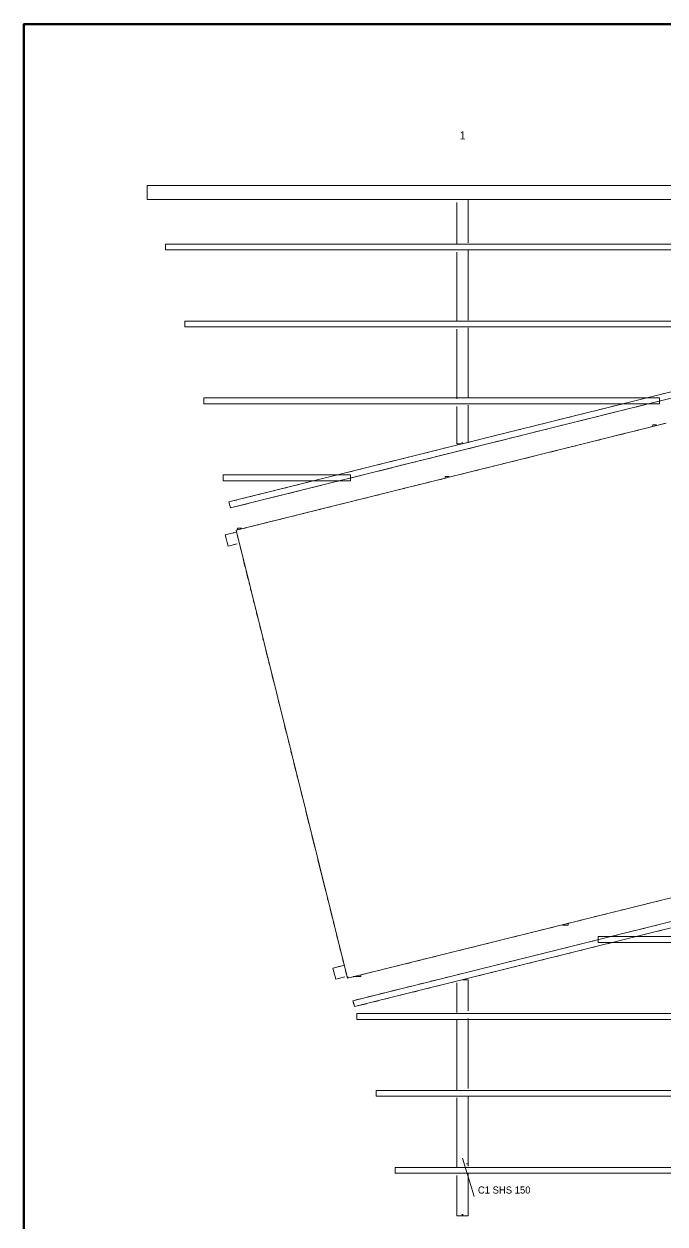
# Model space of a CAD drawing. Header units: metres. Extents: x 10 to 831, y 10 to 584.
# Drawn here: x 10 to 176.6, y 272.1 to 584 of the extents above; entities that cross this region are included whole.
import ezdxf
from ezdxf.enums import TextEntityAlignment as Align

# ---------------------------------------------------------------- set-up
doc = ezdxf.new("R2010")
doc.units = ezdxf.units.M
for name, color, linetype, lineweight in [('FRAME', 7, 'Continuous', 50), ('TXT', 7, 'Continuous', 18), ('VIS', 8, 'Continuous', 13)]:
    doc.layers.add(name, color=color, linetype=linetype, lineweight=lineweight)

msp = doc.modelspace()

# ---------------------------------------------------------------- linework, layer by layer
at = {"layer": 'FRAME'}
msp.add_lwpolyline([(10, 10), (831, 10), (831, 584), (10, 584), (10, 10)], close=True, dxfattribs=at)
at = {"layer": 'TXT'}
msp.add_line((124, 289.23), (127, 279.23), dxfattribs=at)
at = {"layer": 'VIS'}
for p, q in [((784, 542), (42, 542)), ((42, 542), (42, 538.4)), ((42, 542), (42, 542)), ((42, 538.4), (784, 538.4)), ((122.5, 537.5962), (122.5, 526.746)), ((125.5, 527.1478), (125.5, 538.4)), ((125.5, 527.1478), (125.5, 538.4)), ((782.872, 526.8), (46.812, 526.8)), ((46.812, 526.8), (46.812, 525.3)), ((46.812, 526.8), (46.812, 526.8)), ((46.812, 525.3), (782.872, 525.3)), ((122.5, 524.7368), (122.5, 506.653)), ((125.5, 507.0548), (125.5, 525.1386)), ((125.5, 507.0548), (125.5, 525.1386)), ((781.564, 506.8), (51.788, 506.8)), ((51.788, 506.8), (51.788, 505.3)), ((51.788, 506.8), (51.788, 506.8)), ((51.788, 505.3), (781.564, 505.3)), ((237.3068, 503.106), (63.2856, 459.7952)), ((122.5, 504.6436), (122.5, 486.56)), ((125.5, 486.9618), (125.5, 505.0456)), ((125.5, 486.9618), (125.5, 505.0456)), ((63.672, 458.2426), (237.6932, 501.5534)), ((175.2, 486.8), (56.762, 486.8)), ((56.762, 486.8), (56.762, 485.3)), ((56.762, 486.8), (56.762, 486.8)), ((175.1564, 487.6378), (176.3216, 487.928)), ((175.2, 485.3), (175.2, 486.8)), ((56.762, 485.3), (56.762, 486.05)), ((56.762, 485.3), (56.762, 486.05)), ((165.597, 485.3), (56.762, 485.3)), ((56.762, 485.3), (175.2, 485.3)), ((56.762, 485.3), (56.762, 485.3)), ((165.597, 485.3), (56.762, 485.3)), ((56.762, 485.3), (165.997, 485.3)), ((56.762, 485.3), (56.762, 485.3)), ((122.5, 484.5506), (122.5, 474.906)), ((125.5, 475.7098), (125.5, 484.9526)), ((125.5, 475.7098), (125.5, 484.9526)), ((158.065, 483.3842), (158.4534, 483.4808)), ((159.6188, 483.7708), (160.784, 484.0608)), ((162.7262, 484.5442), (165.4454, 485.221)), ((166.997, 483.9584), (165.8318, 483.6684)), ((171.6584, 485.1184), (168.9392, 484.4418)), ((175.2, 485.3), (172.399, 485.3)), ((175.2, 485.3), (172.399, 485.3)), ((172.7992, 485.3), (175.2, 485.3)), ((175.5428, 486.0852), (175.1544, 485.9886)), ((175.2, 485.3), (175.2, 486.05)), ((175.2, 485.3), (175.2, 485.3)), ((175.2, 485.3), (175.2, 485.3)), ((125.5, 480.532), (125.5, 475.3078)), ((125.5, 480.532), (125.5, 475.3078)), ((147.1886, 480.6772), (149.9078, 481.354)), ((151.073, 481.644), (152.2384, 481.934)), ((153.0132, 480.478), (151.848, 480.188)), ((153.4036, 482.224), (153.7922, 482.3208)), ((156.8976, 481.4448), (154.1786, 480.768)), ((154.9574, 482.6108), (156.8996, 483.0942)), ((159.2282, 482.0248), (158.063, 481.7348)), ((163.8896, 483.185), (160.3936, 482.3148)), ((176.9, 480.24), (65.12, 452.42)), ((133.9816, 477.3902), (134.3702, 477.487)), ((136.3124, 477.9704), (137.4776, 478.2604)), ((138.643, 478.5504), (139.0314, 478.647)), ((143.6906, 478.1578), (140.9716, 477.4812)), ((140.9736, 479.1304), (142.139, 479.4204)), ((143.3042, 479.7104), (143.6926, 479.8072)), ((144.858, 480.0972), (145.2464, 480.1938)), ((146.0214, 478.7378), (145.6328, 478.6412)), ((147.575, 479.1246), (147.1866, 479.028)), ((150.6826, 479.898), (149.5172, 479.608)), ((163.6114, 476.9328), (166.3474, 477.6136)), ((163.6114, 476.9328), (166.3474, 477.6136)), ((163.6114, 476.9328), (166.3474, 477.6136)), ((165.9564, 477.5164), (164.784, 477.2246)), ((165.9564, 477.5164), (164.784, 477.2246)), ((167.5198, 477.9054), (167.9106, 478.0028)), ((167.5198, 477.9054), (167.9106, 478.0028)), ((167.5198, 477.9054), (167.9106, 478.0028)), ((169.8648, 478.489), (168.6924, 478.1972)), ((169.8648, 478.489), (168.6924, 478.1972)), ((169.0832, 478.2946), (169.474, 478.3918)), ((169.0832, 478.2946), (169.474, 478.3918)), ((169.0832, 478.2946), (169.474, 478.3918)), ((170.6466, 478.6836), (171.0374, 478.781)), ((170.6466, 478.6836), (171.0374, 478.781)), ((170.6466, 478.6836), (171.0374, 478.781)), ((172.9916, 479.2672), (173.3824, 479.3646)), ((172.9916, 479.2672), (173.3824, 479.3646)), ((172.9916, 479.2672), (173.3824, 479.3646)), ((174.44, 479.82), (173.44, 479.82)), ((173.44, 479.82), (173.44, 479.42)), ((173.44, 479.82), (173.44, 479.82)), ((176.1184, 480.0454), (174.1642, 479.559)), ((176.1184, 480.0454), (174.1642, 479.559)), ((174.555, 479.6564), (176.5092, 480.1428)), ((174.555, 479.6564), (176.5092, 480.1428)), ((174.555, 479.6564), (176.5092, 480.1428)), ((122.5, 474.906), (122.5, 475.3078)), ((122.5, 474.906), (122.5, 475.3078)), ((123.5, 474.906), (122.5, 474.906)), ((122.5, 474.906), (124, 474.906)), ((122.5, 474.906), (122.5, 474.906)), ((123.5, 474.906), (122.5, 474.906)), ((122.5, 474.906), (124, 474.906)), ((122.5, 474.906), (122.5, 474.906)), ((123.8822, 474.8766), (125.8244, 475.36)), ((123.929, 474.906), (123.929, 475.3078)), ((123.929, 474.906), (124, 474.906)), ((123.929, 474.906), (123.929, 474.906)), ((128.153, 474.2908), (125.434, 473.614)), ((127.7666, 475.8434), (128.155, 475.9402)), ((131.2606, 475.0642), (130.0952, 474.7742)), ((130.0972, 476.4236), (130.4858, 476.5202)), ((135.145, 476.031), (132.426, 475.3542)), ((132.428, 477.0036), (132.8164, 477.1002)), ((139.0294, 476.9978), (136.3104, 476.321)), ((153.4496, 474.4036), (152.2772, 474.1118)), ((153.4496, 474.4036), (152.2772, 474.1118)), ((152.668, 474.209), (153.0588, 474.3064)), ((152.668, 474.209), (153.0588, 474.3064)), ((152.668, 474.209), (153.0588, 474.3064)), ((155.013, 474.7928), (154.6222, 474.6954)), ((155.013, 474.7928), (154.6222, 474.6954)), ((156.5764, 475.1818), (156.9672, 475.279)), ((156.5764, 475.1818), (156.9672, 475.279)), ((156.5764, 475.1818), (156.9672, 475.279)), ((159.703, 475.96), (157.7488, 475.4736)), ((159.703, 475.96), (157.7488, 475.4736)), ((158.1398, 475.571), (160.094, 476.0572)), ((158.1398, 475.571), (160.094, 476.0572)), ((158.1398, 475.571), (160.094, 476.0572)), ((163.6114, 476.9328), (163.2206, 476.8354)), ((163.6114, 476.9328), (163.2206, 476.8354)), ((108.3446, 471.0096), (108.733, 471.1064)), ((109.8984, 471.3964), (111.0638, 471.6864)), ((113.7828, 472.3632), (114.9482, 472.6532)), ((115.723, 471.1972), (115.3346, 471.1006)), ((116.1134, 472.9432), (117.2788, 473.2332)), ((120.3842, 472.3572), (116.8882, 471.4872)), ((119.221, 473.7166), (119.6094, 473.8132)), ((122.715, 472.9374), (121.5496, 472.6474)), ((124.2686, 473.324), (123.8802, 473.2274)), ((140.1612, 471.0964), (140.552, 471.1936)), ((140.1612, 471.0964), (140.552, 471.1936)), ((140.1612, 471.0964), (140.552, 471.1936)), ((142.5062, 471.68), (140.552, 471.1936)), ((142.5062, 471.68), (140.552, 471.1936)), ((141.7244, 471.4854), (142.897, 471.7772)), ((141.7244, 471.4854), (142.897, 471.7772)), ((141.7244, 471.4854), (142.897, 471.7772)), ((144.8512, 472.2636), (145.242, 472.361)), ((144.8512, 472.2636), (145.242, 472.361)), ((144.8512, 472.2636), (145.242, 472.361)), ((148.7596, 473.2364), (146.8054, 472.75)), ((148.7596, 473.2364), (146.8054, 472.75)), ((147.1962, 472.8472), (149.1504, 473.3336)), ((147.1962, 472.8472), (149.1504, 473.3336)), ((147.1962, 472.8472), (149.1504, 473.3336)), ((151.1046, 473.82), (151.4954, 473.9172)), ((151.1046, 473.82), (151.4954, 473.9172)), ((151.1046, 473.82), (151.4954, 473.9172)), ((96.6914, 468.1094), (97.8568, 468.3994)), ((99.799, 468.8828), (100.1874, 468.9794)), ((105.6236, 468.6836), (102.1276, 467.8136)), ((102.1296, 469.4628), (103.2948, 469.7528)), ((105.237, 470.2362), (106.4024, 470.5262)), ((109.508, 469.6504), (106.7888, 468.9736)), ((111.8386, 470.2304), (110.6732, 469.9404)), ((114.1692, 470.8104), (113.0038, 470.5204)), ((127.6542, 467.9836), (127.2634, 467.8864)), ((127.6542, 467.9836), (127.2634, 467.8864)), ((127.6542, 467.9836), (128.0452, 468.081)), ((127.6542, 467.9836), (128.0452, 468.081)), ((127.6542, 467.9836), (128.0452, 468.081)), ((129.2176, 468.3728), (128.8268, 468.2754)), ((129.2176, 468.3728), (128.8268, 468.2754)), ((129.9992, 468.5672), (132.7352, 469.2482)), ((129.9992, 468.5672), (132.7352, 469.2482)), ((129.9992, 468.5672), (132.7352, 469.2482)), ((132.3444, 469.151), (130.3902, 468.6646)), ((132.3444, 469.151), (130.3902, 468.6646)), ((134.6894, 469.7346), (134.2986, 469.6372)), ((134.6894, 469.7346), (134.2986, 469.6372)), ((134.6894, 469.7346), (135.0802, 469.8318)), ((134.6894, 469.7346), (135.0802, 469.8318)), ((134.6894, 469.7346), (135.0802, 469.8318)), ((136.2528, 470.1236), (135.8618, 470.0264)), ((136.2528, 470.1236), (135.8618, 470.0264)), ((136.2528, 470.1236), (137.4252, 470.4154)), ((136.2528, 470.1236), (137.4252, 470.4154)), ((136.2528, 470.1236), (137.4252, 470.4154)), ((138.5978, 470.7072), (137.4252, 470.4154)), ((138.5978, 470.7072), (137.4252, 470.4154)), ((138.5978, 470.7072), (138.9886, 470.8046)), ((138.5978, 470.7072), (138.9886, 470.8046)), ((138.5978, 470.7072), (138.9886, 470.8046)), ((94.84, 466.8), (61.736, 466.8)), ((61.736, 466.8), (61.736, 465.3)), ((61.736, 466.8), (61.736, 466.8)), ((61.736, 465.3), (61.736, 466.05)), ((61.736, 465.3), (61.736, 466.05)), ((85.151, 465.3), (61.736, 465.3)), ((61.736, 465.3), (94.84, 465.3)), ((61.736, 465.3), (61.736, 465.3)), ((85.151, 465.3), (61.736, 465.3)), ((61.736, 465.3), (85.5548, 465.3)), ((61.736, 465.3), (61.736, 465.3)), ((82.7076, 464.629), (83.8728, 464.919)), ((90.086, 464.8166), (85.0362, 463.5598)), ((91.6396, 465.2032), (91.2512, 465.1066)), ((94.84, 465.3), (92.014, 465.3)), ((94.84, 465.3), (92.014, 465.3)), ((92.4178, 465.3), (94.84, 465.3)), ((94.3608, 467.5294), (95.526, 467.8194)), ((94.84, 465.3), (94.84, 466.8)), ((94.84, 465.3), (94.84, 466.05)), ((94.84, 465.3), (94.84, 465.3)), ((94.84, 465.3), (94.84, 465.3)), ((100.9622, 467.5236), (95.1356, 466.0734)), ((114.3658, 464.6764), (115.5382, 464.9682)), ((114.3658, 464.6764), (115.5382, 464.9682)), ((114.3658, 464.6764), (115.5382, 464.9682)), ((115.1474, 464.871), (114.7566, 464.7736)), ((115.1474, 464.871), (114.7566, 464.7736)), ((119.8374, 466.0382), (117.8832, 465.5518)), ((119.8374, 466.0382), (117.8832, 465.5518)), ((118.2742, 465.649), (121.7916, 466.5246)), ((118.2742, 465.649), (121.7916, 466.5246)), ((118.2742, 465.649), (121.7916, 466.5246)), ((120.5, 466.38), (119.5, 466.38)), ((119.5, 466.38), (119.5, 465.98)), ((119.5, 466.38), (119.5, 466.38)), ((126.091, 467.5946), (123.355, 466.9136)), ((126.091, 467.5946), (123.355, 466.9136)), ((123.7458, 467.011), (124.1368, 467.1082)), ((123.7458, 467.011), (124.1368, 467.1082)), ((123.7458, 467.011), (124.1368, 467.1082)), ((125.3092, 467.4), (126.4818, 467.6918)), ((125.3092, 467.4), (126.4818, 467.6918)), ((125.3092, 467.4), (126.4818, 467.6918)), ((71.0544, 461.7288), (72.9966, 462.2122)), ((74.9388, 462.6956), (76.104, 462.9856)), ((77.2694, 463.2756), (78.4348, 463.5656)), ((81.5402, 462.6898), (78.8212, 462.013)), ((80.377, 464.049), (81.5422, 464.339)), ((83.8708, 463.2698), (82.7056, 462.9798)), ((101.8588, 461.5636), (102.2498, 461.661)), ((101.8588, 461.5636), (102.2498, 461.661)), ((101.8588, 461.5636), (102.2498, 461.661)), ((104.204, 462.1472), (103.0314, 461.8554)), ((104.204, 462.1472), (103.0314, 461.8554)), ((103.4222, 461.9528), (104.5948, 462.2446)), ((103.4222, 461.9528), (104.5948, 462.2446)), ((103.4222, 461.9528), (104.5948, 462.2446)), ((107.3306, 462.9254), (106.9398, 462.8282)), ((107.3306, 462.9254), (106.9398, 462.8282)), ((107.3306, 462.9254), (109.2848, 463.4118)), ((107.3306, 462.9254), (109.2848, 463.4118)), ((107.3306, 462.9254), (109.2848, 463.4118)), ((108.894, 463.3146), (108.5032, 463.2172)), ((108.894, 463.3146), (108.5032, 463.2172)), ((111.239, 463.8982), (111.6298, 463.9954)), ((111.239, 463.8982), (111.6298, 463.9954)), ((111.239, 463.8982), (111.6298, 463.9954)), ((113.584, 464.4818), (112.4116, 464.19)), ((113.584, 464.4818), (112.4116, 464.19)), ((112.8024, 464.2872), (113.1932, 464.3846)), ((112.8024, 464.2872), (113.1932, 464.3846)), ((112.8024, 464.2872), (113.1932, 464.3846)), ((63.2856, 459.7952), (63.672, 458.2426)), ((63.672, 458.2426), (63.5754, 458.6308)), ((68.3332, 459.4028), (64.8372, 458.5326)), ((64.8394, 460.182), (65.2278, 460.2786)), ((67.17, 460.762), (67.5584, 460.8588)), ((68.7238, 461.1488), (69.889, 461.4388)), ((76.879, 461.5296), (70.2754, 459.8862)), ((89.352, 458.451), (89.7428, 458.5482)), ((89.352, 458.451), (89.7428, 458.5482)), ((89.352, 458.451), (89.7428, 458.5482)), ((90.9154, 458.84), (90.5246, 458.7428)), ((90.9154, 458.84), (90.5246, 458.7428)), ((90.9154, 458.84), (91.3062, 458.9372)), ((90.9154, 458.84), (91.3062, 458.9372)), ((90.9154, 458.84), (91.3062, 458.9372)), ((92.4788, 459.229), (93.6512, 459.521)), ((92.4788, 459.229), (93.6512, 459.521)), ((92.4788, 459.229), (93.6512, 459.521)), ((94.8238, 459.8128), (94.433, 459.7154)), ((94.8238, 459.8128), (94.433, 459.7154)), ((94.8238, 459.8128), (95.2146, 459.91)), ((94.8238, 459.8128), (95.2146, 459.91)), ((94.8238, 459.8128), (95.2146, 459.91)), ((96.3872, 460.2018), (96.778, 460.299)), ((96.3872, 460.2018), (96.778, 460.299)), ((96.3872, 460.2018), (96.778, 460.299)), ((98.7322, 460.7854), (97.5596, 460.4936)), ((98.7322, 460.7854), (97.5596, 460.4936)), ((97.9504, 460.591), (99.123, 460.8828)), ((97.9504, 460.591), (99.123, 460.8828)), ((97.9504, 460.591), (99.123, 460.8828)), ((100.2956, 461.1746), (100.6864, 461.2718)), ((100.2956, 461.1746), (100.6864, 461.2718)), ((100.2956, 461.1746), (100.6864, 461.2718)), ((101.8588, 461.5636), (101.468, 461.4664)), ((101.8588, 461.5636), (101.468, 461.4664)), ((63.672, 458.2426), (63.672, 458.2426)), ((76.0634, 455.1436), (77.236, 455.4354)), ((76.0634, 455.1436), (77.236, 455.4354)), ((76.0634, 455.1436), (77.236, 455.4354)), ((78.4086, 455.7272), (78.0176, 455.63)), ((78.4086, 455.7272), (78.0176, 455.63)), ((78.4086, 455.7272), (78.7994, 455.8246)), ((78.4086, 455.7272), (78.7994, 455.8246)), ((78.4086, 455.7272), (78.7994, 455.8246)), ((79.9718, 456.1164), (80.3628, 456.2136)), ((79.9718, 456.1164), (80.3628, 456.2136)), ((79.9718, 456.1164), (80.3628, 456.2136)), ((80.7536, 456.311), (80.3628, 456.2136)), ((80.7536, 456.311), (80.3628, 456.2136)), ((82.317, 456.7), (82.7078, 456.7972)), ((82.317, 456.7), (82.7078, 456.7972)), ((82.317, 456.7), (82.7078, 456.7972)), ((83.8802, 457.089), (83.4894, 456.9918)), ((83.8802, 457.089), (83.4894, 456.9918)), ((83.8802, 457.089), (84.2712, 457.1864)), ((83.8802, 457.089), (84.2712, 457.1864)), ((83.8802, 457.089), (84.2712, 457.1864)), ((85.4436, 457.4782), (85.0528, 457.381)), ((85.4436, 457.4782), (85.0528, 457.381)), ((85.4436, 457.4782), (85.8344, 457.5754)), ((85.4436, 457.4782), (85.8344, 457.5754)), ((85.4436, 457.4782), (85.8344, 457.5754)), ((87.7886, 458.0618), (86.6162, 457.77)), ((87.7886, 458.0618), (86.6162, 457.77)), ((87.007, 457.8672), (88.1796, 458.159)), ((87.007, 457.8672), (88.1796, 458.159)), ((87.007, 457.8672), (88.1796, 458.159)), ((89.352, 458.451), (88.9612, 458.3536)), ((89.352, 458.451), (88.9612, 458.3536)), ((65.12, 452.42), (94.08, 335.98)), ((65.12, 452.42), (65.12, 452.42)), ((65.9016, 452.6146), (65.5108, 452.5172)), ((65.9016, 452.6146), (65.5108, 452.5172)), ((66.54, 452.96), (65.54, 452.96)), ((65.54, 452.96), (65.54, 452.46)), ((65.54, 452.96), (65.54, 452.96)), ((65.9016, 452.6146), (66.2926, 452.7118)), ((65.9016, 452.6146), (66.2926, 452.7118)), ((65.9016, 452.6146), (66.2926, 452.7118)), ((67.465, 453.0036), (67.0742, 452.9064)), ((67.465, 453.0036), (67.0742, 452.9064)), ((67.465, 453.0036), (67.8558, 453.101)), ((67.465, 453.0036), (67.8558, 453.101)), ((67.465, 453.0036), (67.8558, 453.101)), ((69.0284, 453.3928), (69.4192, 453.49)), ((69.0284, 453.3928), (69.4192, 453.49)), ((69.0284, 453.3928), (69.4192, 453.49)), ((71.3734, 453.9764), (69.4192, 453.49)), ((71.3734, 453.9764), (69.4192, 453.49)), ((70.5918, 453.7818), (71.7642, 454.0736)), ((70.5918, 453.7818), (71.7642, 454.0736)), ((70.5918, 453.7818), (71.7642, 454.0736)), ((72.9368, 454.3654), (72.546, 454.2682)), ((72.9368, 454.3654), (72.546, 454.2682)), ((72.9368, 454.3654), (73.3276, 454.4628)), ((72.9368, 454.3654), (73.3276, 454.4628)), ((72.9368, 454.3654), (73.3276, 454.4628)), ((74.5002, 454.7546), (74.1094, 454.6572)), ((74.5002, 454.7546), (74.1094, 454.6572)), ((74.5002, 454.7546), (74.891, 454.8518)), ((74.5002, 454.7546), (74.891, 454.8518)), ((74.5002, 454.7546), (74.891, 454.8518)), ((76.8452, 455.3382), (76.4544, 455.241)), ((76.8452, 455.3382), (76.4544, 455.241)), ((62.3258, 451.2078), (65.0516, 451.8864)), ((63.1046, 451.4016), (62.3258, 451.2078)), ((63.0504, 448.2966), (62.3258, 451.2078)), ((62.3258, 451.2078), (62.3258, 451.2078)), ((62.8088, 449.267), (63.0504, 448.2966)), ((64.6622, 451.7894), (64.2728, 451.6924)), ((65.8974, 449.294), (65.4116, 451.2478)), ((65.8974, 449.294), (65.4116, 451.2478)), ((65.8974, 449.294), (65.4116, 451.2478)), ((65.8974, 449.294), (65.9946, 448.9034)), ((65.8974, 449.294), (65.9946, 448.9034)), ((65.387, 448.8782), (63.0504, 448.2966)), ((63.0504, 448.2966), (63.4398, 448.3936)), ((63.0504, 448.2966), (63.0504, 448.2966)), ((64.608, 448.6844), (64.9976, 448.7814)), ((66.6748, 446.1682), (66.189, 448.1218)), ((66.6748, 446.1682), (66.189, 448.1218)), ((66.6748, 446.1682), (66.189, 448.1218)), ((66.6748, 446.1682), (66.772, 445.7774)), ((66.6748, 446.1682), (66.772, 445.7774)), ((67.4524, 443.0422), (66.9664, 444.996)), ((67.4524, 443.0422), (66.9664, 444.996)), ((67.4524, 443.0422), (66.9664, 444.996)), ((67.4524, 443.0422), (67.5496, 442.6516)), ((67.4524, 443.0422), (67.5496, 442.6516)), ((68.2298, 439.9164), (67.7438, 441.87)), ((68.2298, 439.9164), (67.7438, 441.87)), ((68.2298, 439.9164), (67.7438, 441.87)), ((68.2298, 439.9164), (68.327, 439.5256)), ((68.2298, 439.9164), (68.327, 439.5256)), ((68.6186, 438.3534), (68.5214, 438.7442)), ((68.6186, 438.3534), (68.5214, 438.7442)), ((68.6186, 438.3534), (68.5214, 438.7442)), ((69.0072, 436.7904), (68.91, 437.1812)), ((69.0072, 436.7904), (68.91, 437.1812)), ((69.0072, 436.7904), (68.91, 437.1812)), ((69.0072, 436.7904), (69.1044, 436.3998)), ((69.0072, 436.7904), (69.1044, 436.3998)), ((69.396, 435.2276), (69.2988, 435.6182)), ((69.396, 435.2276), (69.2988, 435.6182)), ((69.396, 435.2276), (69.2988, 435.6182)), ((69.7846, 433.6646), (69.6876, 434.0554)), ((69.7846, 433.6646), (69.6876, 434.0554)), ((69.7846, 433.6646), (69.6876, 434.0554)), ((69.7846, 433.6646), (69.8818, 433.2738)), ((69.7846, 433.6646), (69.8818, 433.2738)), ((70.1734, 432.1016), (70.2706, 431.7108)), ((70.1734, 432.1016), (70.2706, 431.7108)), ((70.5622, 430.5386), (70.465, 430.9294)), ((70.5622, 430.5386), (70.465, 430.9294)), ((70.5622, 430.5386), (70.465, 430.9294)), ((70.5622, 430.5386), (70.8536, 429.3664)), ((70.5622, 430.5386), (70.8536, 429.3664)), ((71.3396, 427.4128), (71.6312, 426.2406)), ((71.3396, 427.4128), (71.6312, 426.2406)), ((72.117, 424.2868), (72.2142, 423.8962)), ((72.117, 424.2868), (72.2142, 423.8962)), ((72.8944, 421.161), (73.3804, 419.2072)), ((72.8944, 421.161), (73.3804, 419.2072)), ((73.2832, 419.598), (73.186, 419.9888)), ((73.2832, 419.598), (73.186, 419.9888)), ((73.2832, 419.598), (73.186, 419.9888)), ((73.672, 418.035), (73.7692, 417.6444)), ((73.672, 418.035), (73.7692, 417.6444)), ((74.0606, 416.472), (73.9634, 416.8628)), ((74.0606, 416.472), (73.9634, 416.8628)), ((74.0606, 416.472), (73.9634, 416.8628)), ((74.0606, 416.472), (74.1578, 416.0814)), ((74.0606, 416.472), (74.1578, 416.0814)), ((74.4494, 414.9092), (74.9354, 412.9554)), ((74.4494, 414.9092), (74.9354, 412.9554)), ((74.8382, 413.3462), (74.5466, 414.5184)), ((74.8382, 413.3462), (74.5466, 414.5184)), ((74.8382, 413.3462), (74.5466, 414.5184)), ((75.6156, 410.2202), (75.5184, 410.611)), ((75.6156, 410.2202), (75.5184, 410.611)), ((75.6156, 410.2202), (75.5184, 410.611)), ((75.6156, 410.2202), (75.7128, 409.8296)), ((75.6156, 410.2202), (75.7128, 409.8296)), ((76.1986, 407.8758), (76.4902, 406.7036)), ((76.1986, 407.8758), (76.4902, 406.7036)), ((76.393, 407.0944), (76.2958, 407.485)), ((76.393, 407.0944), (76.2958, 407.485)), ((76.393, 407.0944), (76.2958, 407.485)), ((77.1704, 403.9684), (77.0732, 404.3592)), ((77.1704, 403.9684), (77.0732, 404.3592)), ((77.1704, 403.9684), (77.0732, 404.3592)), ((77.1704, 403.9684), (77.2676, 403.5778)), ((77.1704, 403.9684), (77.2676, 403.5778)), ((77.7536, 401.624), (78.2394, 399.6704)), ((77.7536, 401.624), (78.2394, 399.6704)), ((77.948, 400.8426), (77.8508, 401.2332)), ((77.948, 400.8426), (77.8508, 401.2332)), ((77.948, 400.8426), (77.8508, 401.2332)), ((78.7254, 397.7166), (79.017, 396.5444)), ((78.7254, 397.7166), (79.017, 396.5444)), ((78.9198, 396.9352), (78.8226, 397.326)), ((78.9198, 396.9352), (78.8226, 397.326)), ((78.9198, 396.9352), (78.8226, 397.326)), ((79.6972, 393.8092), (79.4056, 394.9814)), ((79.6972, 393.8092), (79.4056, 394.9814)), ((79.6972, 393.8092), (79.4056, 394.9814)), ((79.5028, 394.5908), (79.6, 394.2)), ((79.5028, 394.5908), (79.6, 394.2)), ((80.669, 389.9018), (80.183, 391.8556)), ((80.669, 389.9018), (80.183, 391.8556)), ((80.669, 389.9018), (80.183, 391.8556)), ((80.4746, 390.6834), (80.7662, 389.5112)), ((80.4746, 390.6834), (80.7662, 389.5112)), ((81.252, 387.5574), (80.9606, 388.7296)), ((81.252, 387.5574), (80.9606, 388.7296)), ((81.252, 387.5574), (80.9606, 388.7296)), ((81.0578, 388.339), (81.3492, 387.1668)), ((81.0578, 388.339), (81.3492, 387.1668)), ((82.2238, 383.65), (81.9324, 384.8222)), ((82.2238, 383.65), (81.9324, 384.8222)), ((82.2238, 383.65), (81.9324, 384.8222)), ((82.0296, 384.4316), (82.321, 383.2594)), ((82.0296, 384.4316), (82.321, 383.2594)), ((83.9732, 376.6168), (83.2928, 379.352)), ((83.9732, 376.6168), (83.2928, 379.352)), ((83.9732, 376.6168), (83.2928, 379.352)), ((83.39, 378.9612), (84.0704, 376.226)), ((83.39, 378.9612), (84.0704, 376.226)), ((84.3618, 375.0538), (84.6534, 373.8816)), ((84.3618, 375.0538), (84.6534, 373.8816)), ((85.528, 370.365), (84.8478, 373.1002)), ((85.528, 370.365), (84.8478, 373.1002)), ((85.528, 370.365), (84.8478, 373.1002)), ((84.945, 372.7094), (85.0422, 372.3186)), ((84.945, 372.7094), (85.0422, 372.3186)), ((85.3336, 371.1464), (85.6252, 369.9742)), ((85.3336, 371.1464), (85.6252, 369.9742)), ((87.2774, 363.3316), (86.4026, 366.8484)), ((87.2774, 363.3316), (86.4026, 366.8484)), ((87.2774, 363.3316), (86.4026, 366.8484)), ((86.4998, 366.4576), (86.597, 366.0668)), ((86.4998, 366.4576), (86.597, 366.0668)), ((237.307, 365.4118), (95.5282, 330.1574)), ((86.8886, 364.8946), (88.152, 359.815)), ((86.8886, 364.8946), (88.152, 359.815)), ((94.08, 335.98), (205.88, 363.78)), ((95.9142, 328.6046), (237.693, 363.8592)), ((88.4434, 358.6428), (88.152, 359.815)), ((88.4434, 358.6428), (88.152, 359.815)), ((88.4434, 358.6428), (88.152, 359.815)), ((88.4434, 358.6428), (88.5406, 358.252)), ((88.4434, 358.6428), (88.5406, 358.252)), ((89.0266, 356.2984), (88.9294, 356.6892)), ((89.0266, 356.2984), (88.9294, 356.6892)), ((89.0266, 356.2984), (88.9294, 356.6892)), ((89.0266, 356.2984), (89.1238, 355.9076)), ((89.0266, 356.2984), (89.1238, 355.9076)), ((172.4952, 355.4786), (172.8834, 355.5752)), ((172.4952, 355.4786), (172.8834, 355.5752)), ((174.8244, 356.0578), (174.4362, 355.9612)), ((174.8244, 356.0578), (174.4362, 355.9612)), ((174.8244, 356.0578), (174.4362, 355.9612)), ((174.8244, 356.0578), (175.2126, 356.1544)), ((174.8244, 356.0578), (175.2126, 356.1544)), ((89.6096, 353.954), (89.7068, 353.5632)), ((89.6096, 353.954), (89.7068, 353.5632)), ((90.1928, 351.6096), (89.7068, 353.5632)), ((90.1928, 351.6096), (89.7068, 353.5632)), ((90.1928, 351.6096), (89.7068, 353.5632)), ((160.8494, 352.5828), (160.4612, 352.4862)), ((160.8494, 352.5828), (160.4612, 352.4862)), ((160.8494, 352.5828), (160.4612, 352.4862)), ((160.8494, 352.5828), (161.2376, 352.6794)), ((160.8494, 352.5828), (161.2376, 352.6794)), ((163.1786, 353.162), (162.7904, 353.0654)), ((163.1786, 353.162), (162.7904, 353.0654)), ((163.1786, 353.162), (162.7904, 353.0654)), ((163.1786, 353.162), (163.5668, 353.2584)), ((163.1786, 353.162), (163.5668, 353.2584)), ((165.5078, 353.7412), (165.1196, 353.6446)), ((165.5078, 353.7412), (165.1196, 353.6446)), ((165.5078, 353.7412), (165.1196, 353.6446)), ((165.5078, 353.7412), (165.896, 353.8376)), ((165.5078, 353.7412), (165.896, 353.8376)), ((167.837, 354.3202), (167.4488, 354.2238)), ((167.837, 354.3202), (167.4488, 354.2238)), ((167.837, 354.3202), (167.4488, 354.2238)), ((167.837, 354.3202), (169.0016, 354.6098)), ((167.837, 354.3202), (169.0016, 354.6098)), ((170.9426, 355.0924), (169.778, 354.803)), ((170.9426, 355.0924), (169.778, 354.803)), ((170.9426, 355.0924), (169.778, 354.803)), ((170.1662, 354.8994), (171.3306, 355.189)), ((170.1662, 354.8994), (171.3306, 355.189)), ((172.4952, 355.4786), (172.107, 355.382)), ((172.4952, 355.4786), (172.107, 355.382)), ((172.4952, 355.4786), (172.107, 355.382)), ((89.9984, 352.391), (90.6786, 349.6558)), ((89.9984, 352.391), (90.6786, 349.6558)), ((90.5814, 350.0466), (90.4842, 350.4374)), ((90.5814, 350.0466), (90.4842, 350.4374)), ((90.5814, 350.0466), (90.4842, 350.4374)), ((149.2036, 349.687), (148.8154, 349.5904)), ((149.2036, 349.687), (148.8154, 349.5904)), ((149.2036, 349.687), (148.8154, 349.5904)), ((149.2036, 349.687), (149.5918, 349.7834)), ((149.2036, 349.687), (149.5918, 349.7834)), ((151.5, 349.82), (150, 349.82)), ((150.5, 349.82), (151.5, 349.82)), ((151.5328, 350.2662), (151.1446, 350.1696)), ((151.5328, 350.2662), (151.1446, 350.1696)), ((151.5328, 350.2662), (151.1446, 350.1696)), ((151.5, 349.82), (151.5, 350.32)), ((151.5, 349.82), (151.5, 349.82)), ((151.5328, 350.2662), (151.921, 350.3626)), ((151.5328, 350.2662), (151.921, 350.3626)), ((154.6384, 351.0384), (153.4738, 350.7488)), ((154.6384, 351.0384), (153.4738, 350.7488)), ((154.6384, 351.0384), (153.4738, 350.7488)), ((153.862, 350.8452), (155.0266, 351.1348)), ((153.862, 350.8452), (155.0266, 351.1348)), ((156.1912, 351.4244), (155.803, 351.328)), ((156.1912, 351.4244), (155.803, 351.328)), ((156.1912, 351.4244), (155.803, 351.328)), ((156.1912, 351.4244), (156.5794, 351.521)), ((156.1912, 351.4244), (156.5794, 351.521)), ((159.2966, 352.1966), (158.132, 351.907)), ((159.2966, 352.1966), (158.132, 351.907)), ((159.2966, 352.1966), (158.132, 351.907)), ((158.5202, 352.0036), (158.9084, 352.1002)), ((158.5202, 352.0036), (158.9084, 352.1002)), ((173.4286, 349.528), (174.5972, 349.8186)), ((91.7476, 345.3578), (91.2618, 347.3114)), ((91.7476, 345.3578), (91.2618, 347.3114)), ((91.7476, 345.3578), (91.2618, 347.3114)), ((135.2286, 346.212), (134.8404, 346.1154)), ((135.2286, 346.212), (134.8404, 346.1154)), ((135.2286, 346.212), (134.8404, 346.1154)), ((135.2286, 346.212), (135.6168, 346.3084)), ((135.2286, 346.212), (135.6168, 346.3084)), ((138.3342, 346.9842), (137.1696, 346.6946)), ((138.3342, 346.9842), (137.1696, 346.6946)), ((138.3342, 346.9842), (137.1696, 346.6946)), ((137.5578, 346.7912), (138.7224, 347.0806)), ((137.5578, 346.7912), (138.7224, 347.0806)), ((140.6634, 347.5634), (139.4988, 347.2738)), ((140.6634, 347.5634), (139.4988, 347.2738)), ((140.6634, 347.5634), (139.4988, 347.2738)), ((139.887, 347.3702), (140.2752, 347.4668)), ((139.887, 347.3702), (140.2752, 347.4668)), ((142.9926, 348.1426), (141.828, 347.853)), ((142.9926, 348.1426), (141.828, 347.853)), ((142.9926, 348.1426), (141.828, 347.853)), ((142.2162, 347.9494), (143.3806, 348.239)), ((142.2162, 347.9494), (143.3806, 348.239)), ((144.5452, 348.5286), (144.157, 348.432)), ((144.5452, 348.5286), (144.157, 348.432)), ((144.5452, 348.5286), (144.157, 348.432)), ((144.5452, 348.5286), (144.9334, 348.6252)), ((144.5452, 348.5286), (144.9334, 348.6252)), ((147.6508, 349.3008), (146.4862, 349.0112)), ((147.6508, 349.3008), (146.4862, 349.0112)), ((147.6508, 349.3008), (146.4862, 349.0112)), ((146.8744, 349.1078), (147.2626, 349.2044)), ((146.8744, 349.1078), (147.2626, 349.2044)), ((771.098, 346.8), (159.24, 346.8)), ((159.24, 346.8), (159.24, 345.3)), ((159.24, 346.8), (159.24, 346.8)), ((163.3016, 347.0098), (164.47, 347.3004)), ((167.1966, 347.9784), (168.365, 348.2688)), ((169.9196, 347.0068), (168.7512, 346.7162)), ((170.3126, 348.7532), (171.481, 349.0438)), ((173.0358, 347.7816), (171.8672, 347.491)), ((176.1518, 348.5564), (174.9832, 348.2658)), ((92.3308, 343.0132), (92.0392, 344.1856)), ((92.3308, 343.0132), (92.0392, 344.1856)), ((92.3308, 343.0132), (92.0392, 344.1856)), ((92.1364, 343.7948), (92.428, 342.6226)), ((92.1364, 343.7948), (92.428, 342.6226)), ((124.3592, 343.5092), (123.1946, 343.2196)), ((124.3592, 343.5092), (123.1946, 343.2196)), ((124.3592, 343.5092), (123.1946, 343.2196)), ((123.5828, 343.3162), (124.7474, 343.6058)), ((123.5828, 343.3162), (124.7474, 343.6058)), ((126.6884, 344.0884), (125.5238, 343.7988)), ((126.6884, 344.0884), (125.5238, 343.7988)), ((126.6884, 344.0884), (125.5238, 343.7988)), ((125.912, 343.8952), (127.0766, 344.1848)), ((125.912, 343.8952), (127.0766, 344.1848)), ((128.2412, 344.4744), (127.853, 344.378)), ((128.2412, 344.4744), (127.853, 344.378)), ((128.2412, 344.4744), (127.853, 344.378)), ((128.2412, 344.4744), (128.6294, 344.571)), ((128.2412, 344.4744), (128.6294, 344.571)), ((130.5702, 345.0536), (130.182, 344.957)), ((130.5702, 345.0536), (130.182, 344.957)), ((130.5702, 345.0536), (130.182, 344.957)), ((130.5702, 345.0536), (131.7348, 345.3432)), ((130.5702, 345.0536), (131.7348, 345.3432)), ((132.8994, 345.6328), (132.5112, 345.5362)), ((132.8994, 345.6328), (132.5112, 345.5362)), ((132.8994, 345.6328), (132.5112, 345.5362)), ((132.8994, 345.6328), (133.2876, 345.7294)), ((132.8994, 345.6328), (133.2876, 345.7294)), ((146.9424, 342.942), (148.111, 343.2326)), ((150.0584, 343.7168), (151.227, 344.0074)), ((153.9536, 344.6854), (154.343, 344.7822)), ((155.8976, 343.52), (154.7292, 343.2294)), ((157.0696, 345.4602), (158.238, 345.7508)), ((159.0136, 344.2948), (157.8452, 344.0042)), ((159.24, 345.3), (771.098, 345.3)), ((162.9086, 345.2634), (161.7402, 344.9728)), ((771.098, 345.3), (162.8438, 345.3)), ((771.098, 345.3), (162.8438, 345.3)), ((163.2444, 345.3), (771.098, 345.3)), ((93.3026, 339.106), (92.8166, 341.0596)), ((93.3026, 339.106), (92.8166, 341.0596)), ((93.3026, 339.106), (92.8166, 341.0596)), ((110.3842, 340.0342), (109.2196, 339.7446)), ((110.3842, 340.0342), (109.2196, 339.7446)), ((110.3842, 340.0342), (109.2196, 339.7446)), ((109.6078, 339.8412), (110.7724, 340.1308)), ((109.6078, 339.8412), (110.7724, 340.1308)), ((112.7134, 340.6134), (111.5488, 340.3238)), ((112.7134, 340.6134), (111.5488, 340.3238)), ((112.7134, 340.6134), (111.5488, 340.3238)), ((111.937, 340.4202), (113.1016, 340.7098)), ((111.937, 340.4202), (113.1016, 340.7098)), ((115.0426, 341.1926), (113.878, 340.903)), ((115.0426, 341.1926), (113.878, 340.903)), ((115.0426, 341.1926), (113.878, 340.903)), ((114.2662, 340.9994), (115.4308, 341.289)), ((114.2662, 340.9994), (115.4308, 341.289)), ((116.5952, 341.5786), (116.207, 341.482)), ((116.5952, 341.5786), (116.207, 341.482)), ((116.5952, 341.5786), (116.207, 341.482)), ((116.5952, 341.5786), (116.9834, 341.6752)), ((116.5952, 341.5786), (116.9834, 341.6752)), ((118.9244, 342.1578), (118.5362, 342.0612)), ((118.9244, 342.1578), (118.5362, 342.0612)), ((118.9244, 342.1578), (118.5362, 342.0612)), ((118.9244, 342.1578), (119.3126, 342.2544)), ((118.9244, 342.1578), (119.3126, 342.2544)), ((121.2536, 342.737), (120.8654, 342.6404)), ((121.2536, 342.737), (120.8654, 342.6404)), ((121.2536, 342.737), (120.8654, 342.6404)), ((121.2536, 342.737), (121.6418, 342.8334)), ((121.2536, 342.737), (121.6418, 342.8334)), ((136.0364, 340.23), (137.984, 340.7144)), ((139.9314, 341.1986), (141.1, 341.4892)), ((142.6546, 340.227), (141.486, 339.9364)), ((143.0474, 341.9734), (144.995, 342.4578)), ((145.7706, 341.0018), (144.602, 340.7112)), ((149.6656, 341.9704), (148.497, 341.6798)), ((152.7816, 342.7452), (151.613, 342.4546)), ((90.3258, 338.6486), (93.0516, 339.3268)), ((91.05, 335.7374), (90.3258, 338.6486)), ((90.3258, 338.6486), (90.3258, 338.6486)), ((92.6622, 339.2298), (91.494, 338.9392)), ((93.1082, 339.8874), (94.08, 335.98)), ((93.1082, 339.8874), (94.08, 335.98)), ((94.08, 335.98), (93.594, 337.9338)), ((94.08, 335.98), (93.594, 337.9338)), ((94.08, 335.98), (93.594, 337.9338)), ((97.54, 336.4), (97.54, 336.9)), ((98.7384, 337.1384), (97.5738, 336.8488)), ((98.7384, 337.1384), (97.5738, 336.8488)), ((98.7384, 337.1384), (97.5738, 336.8488)), ((97.962, 336.9452), (98.3502, 337.0418)), ((97.962, 336.9452), (98.3502, 337.0418)), ((100.2912, 337.5244), (99.903, 337.428)), ((100.2912, 337.5244), (99.903, 337.428)), ((100.2912, 337.5244), (99.903, 337.428)), ((100.2912, 337.5244), (100.6794, 337.621)), ((100.2912, 337.5244), (100.6794, 337.621)), ((102.6202, 338.1036), (102.232, 338.007)), ((102.6202, 338.1036), (102.232, 338.007)), ((102.6202, 338.1036), (102.232, 338.007)), ((102.6202, 338.1036), (103.7848, 338.3932)), ((102.6202, 338.1036), (103.7848, 338.3932)), ((104.9494, 338.6828), (104.5612, 338.5862)), ((104.9494, 338.6828), (104.5612, 338.5862)), ((104.9494, 338.6828), (104.5612, 338.5862)), ((104.9494, 338.6828), (105.3376, 338.7794)), ((104.9494, 338.6828), (105.3376, 338.7794)), ((107.2786, 339.262), (106.8904, 339.1654)), ((107.2786, 339.262), (106.8904, 339.1654)), ((107.2786, 339.262), (106.8904, 339.1654)), ((107.2786, 339.262), (107.6668, 339.3584)), ((107.2786, 339.262), (107.6668, 339.3584)), ((122.7934, 336.937), (123.9618, 337.2276)), ((126.6884, 337.9056), (127.8568, 338.1962)), ((129.4114, 336.934), (128.243, 336.6434)), ((129.8044, 338.6804), (130.9728, 338.971)), ((132.5274, 337.7088), (131.359, 337.4182)), ((132.9204, 339.4552), (134.0888, 339.7458)), ((135.6436, 338.4836), (134.475, 338.1932)), ((138.7596, 339.2584), (137.591, 338.968)), ((90.8086, 336.7078), (91.05, 335.7374)), ((93.3864, 336.3186), (91.05, 335.7374)), ((91.05, 335.7374), (92.2182, 336.028)), ((91.05, 335.7374), (91.05, 335.7374)), ((94.08, 335.98), (94.2988, 336.3436)), ((94.08, 335.98), (94.2988, 336.3436)), ((94.08, 335.98), (94.4682, 336.0766)), ((94.08, 335.98), (94.4682, 336.0766)), ((94.08, 335.98), (94.08, 335.98)), ((94.08, 335.98), (94.08, 335.98)), ((94.08, 335.98), (94.08, 335.98)), ((94.08, 335.98), (94.08, 335.98)), ((96.4092, 336.5592), (95.2446, 336.2696)), ((96.4092, 336.5592), (95.2446, 336.2696)), ((96.4092, 336.5592), (95.2446, 336.2696)), ((97.54, 336.4), (95.54, 336.4)), ((95.6328, 336.3662), (96.7974, 336.6558)), ((95.6328, 336.3662), (96.7974, 336.6558)), ((95.94, 336.4), (97.54, 336.4)), ((97.54, 336.4), (97.54, 336.4)), ((109.5502, 333.644), (110.7188, 333.9346)), ((112.6662, 334.419), (113.8348, 334.7094)), ((115.7824, 335.1938), (117.7298, 335.678)), ((119.2844, 334.4158), (117.337, 333.9316)), ((119.6774, 336.1622), (120.8458, 336.4528)), ((122.4004, 335.1906), (121.232, 334.9002)), ((122.5, 334.781), (122.5, 327.1112)), ((125.5, 335.5884), (124, 335.5884)), ((125.5164, 335.9654), (124.348, 335.675)), ((125.5, 335.5884), (125, 335.5884)), ((125.5, 327.515), (125.5, 335.5884)), ((125.5, 327.515), (125.5, 335.5884)), ((96.3072, 330.351), (97.4758, 330.6416)), ((99.4232, 331.126), (100.5918, 331.4164)), ((102.5392, 331.9008), (103.7078, 332.1914)), ((106.0414, 331.1228), (104.0938, 330.6386)), ((105.6552, 332.6756), (107.6028, 333.1598)), ((109.1574, 331.8976), (107.9888, 331.6072)), ((112.2734, 332.6724), (111.1048, 332.382)), ((115.3894, 333.4474), (114.9998, 333.3504)), ((95.5282, 330.1574), (95.9142, 328.6046)), ((95.9142, 328.6046), (95.6248, 329.7692)), ((95.9142, 328.6046), (95.9142, 328.6046)), ((99.0304, 329.3794), (97.0828, 328.8952)), ((102.1464, 330.1544), (100.9778, 329.8638)), ((649.222, 326.8), (96.558, 326.8)), ((96.558, 326.8), (96.558, 325.3)), ((96.558, 326.8), (96.558, 326.8)), ((96.558, 325.3), (96.558, 326.05)), ((96.558, 325.3), (96.558, 326.05)), ((649.222, 325.3), (96.558, 325.3)), ((96.558, 325.3), (649.222, 325.3)), ((96.558, 325.3), (96.558, 325.3)), ((649.222, 325.3), (96.558, 325.3)), ((96.558, 325.3), (649.222, 325.3)), ((96.558, 325.3), (96.558, 325.3)), ((122.5, 325.0928), (122.5, 306.9276)), ((125.5, 307.3312), (125.5, 325.4966)), ((125.5, 307.3312), (125.5, 325.4966)), ((446.318, 306.8), (101.534, 306.8)), ((101.534, 306.8), (101.534, 305.3)), ((101.534, 306.8), (101.534, 306.8)), ((101.534, 305.3), (101.534, 306.05)), ((101.534, 305.3), (101.534, 306.05)), ((446.318, 305.3), (101.534, 305.3)), ((101.534, 305.3), (446.318, 305.3)), ((101.534, 305.3), (101.534, 305.3)), ((446.318, 305.3), (101.534, 305.3)), ((101.534, 305.3), (446.318, 305.3)), ((101.534, 305.3), (101.534, 305.3)), ((122.5, 304.9092), (122.5, 286.7438)), ((125.5, 287.1476), (125.5, 305.3128)), ((125.5, 287.1476), (125.5, 305.3128)), ((125.5, 290.73), (125.5, 287.73)), ((125.5, 290.73), (125.5, 290.73)), ((125.5, 287.73), (125, 287.73)), ((125.5, 287.73), (125.5, 287.73)), ((243.416, 286.8), (106.508, 286.8)), ((106.508, 286.8), (106.508, 285.3)), ((106.508, 286.8), (106.508, 286.8)), ((106.508, 285.3), (106.508, 286.05)), ((106.508, 285.3), (106.508, 286.05)), ((243.416, 285.3), (106.508, 285.3)), ((106.508, 285.3), (243.416, 285.3)), ((106.508, 285.3), (106.508, 285.3)), ((243.416, 285.3), (106.508, 285.3)), ((106.508, 285.3), (243.416, 285.3)), ((106.508, 285.3), (106.508, 285.3)), ((122.5, 284.7256), (122.5, 274.23)), ((125.5, 274.23), (125.5, 285.1292)), ((125.5, 274.23), (125.5, 285.1292)), ((125.5, 279.8814), (125.5, 274.23)), ((125.5, 279.8814), (125.5, 274.23)), ((122.5, 274.23), (122.5, 274.6336)), ((122.5, 274.23), (122.5, 274.6336)), ((123.929, 274.23), (123.929, 274.6336)), ((124.071, 274.23), (124.071, 274.6336)), ((125.5, 274.23), (122.5, 274.23)), ((122.5, 274.23), (125.5, 274.23)), ((122.5, 274.23), (122.5, 274.23)), ((125.5, 274.23), (122.5, 274.23)), ((122.5, 274.23), (125.5, 274.23)), ((122.5, 274.23), (122.5, 274.23)), ((124.071, 274.23), (123.929, 274.23)), ((123.929, 274.23), (124.071, 274.23)), ((123.929, 274.23), (123.929, 274.23)), ((124.071, 274.23), (124.071, 274.23)), ((125.5, 274.23), (125.5, 274.23)), ((125.5, 274.23), (125.5, 274.23))]:
    msp.add_line(p, q, dxfattribs=at)

# ---------------------------------------------------------------- texts
at = {"layer": 'TXT'}
msp.add_text('1', height=2.08, dxfattribs=at).set_placement((124, 554), align=Align.CENTER)
msp.add_text('C1 SHS 150', height=1.84, dxfattribs=at).set_placement((128, 280.03))

doc.saveas('drawing.dxf')
